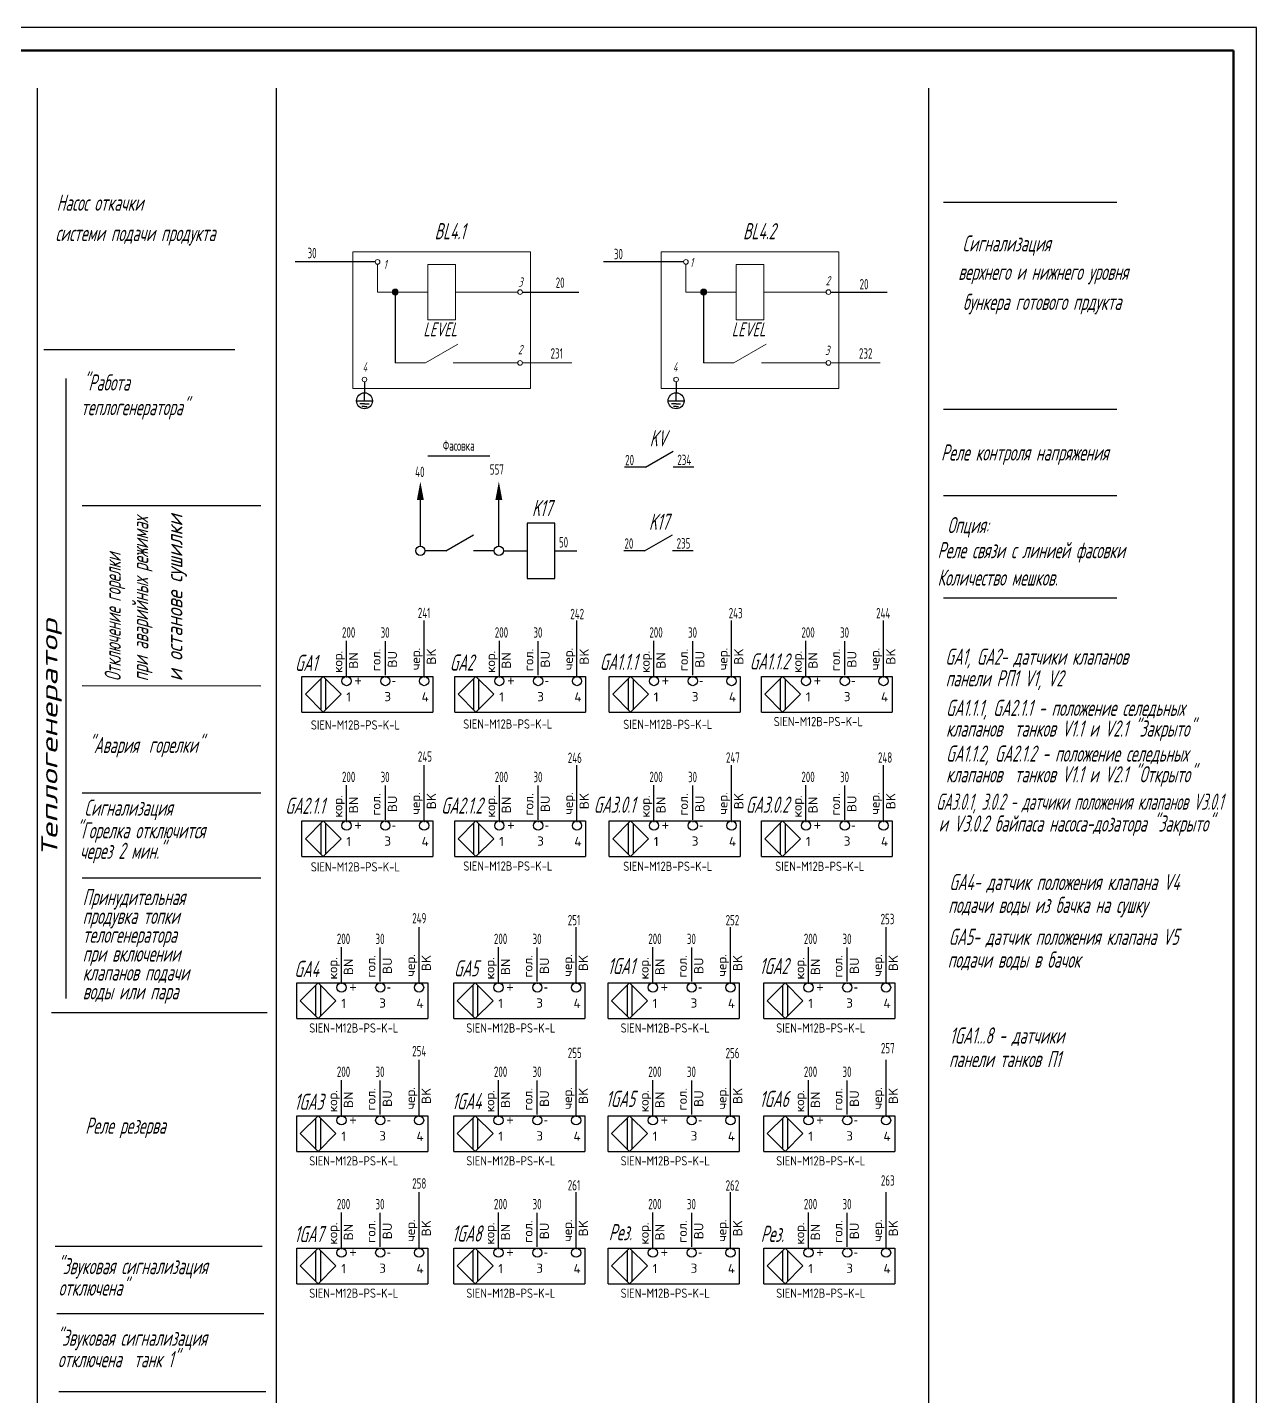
# Model space of a CAD drawing. Header units: millimetres. Extents: x 294 to 6216, y -3442 to 2720.
# Drawn here: x 2409.6 to 2675.8, y 512.8 to 809.3 of the extents above; entities that cross this region are included whole.
import ezdxf
from ezdxf.enums import TextEntityAlignment as Align

# ---------------------------------------------------------------- set-up
doc = ezdxf.new("R2010")
doc.units = ezdxf.units.MM
doc.header["$LTSCALE"] = 15
doc.linetypes.add('DOT', pattern=[0.25, 0, -0.25])
doc.linetypes.add('K5LT_BASIC', pattern=[0])
doc.layers.add('0.35 TEXT', color=7, linetype='Continuous', lineweight=35)
doc.layers.add('LWT 0.6', color=7, linetype='Continuous', lineweight=50)
doc.styles.add('33', font='gost.shx', dxfattribs={"width": 0.75, "oblique": 15, "height": 2.5})
doc.styles.add('34', font='gost.shx', dxfattribs={"width": 0.75, "oblique": 15, "height": 3.5})
doc.styles.add('OPIS', font='TXT.SHX', dxfattribs={"height": 1.5})
doc.styles.add('OPSI', font='ISI-ROMANS_PL.SHX', dxfattribs={"height": 1.5})

# ---------------------------------------------------------------- blocks, each defined once
blk = doc.blocks.new('НР контакт')
at = {"linetype": 'K5LT_BASIC'}
for p, q in [((4.5, 0), (10.5, 3.46)), ((4.5, 0), (0, 0)), ((15, 0), (10.5, 0))]:
    blk.add_line(p, q, dxfattribs=at)
blk = doc.blocks.new('UZIEMIENIE')
for p, q in [((0, 0), (4.85, 0)), ((2.43, 0), (2.43, 2.43)), ((2.43, -0.92), (1.05, -0.92)), ((2.43, -1.78), (1.64, -1.78)), ((2.43, -0.92), (3.8, -0.92)), ((2.43, -1.78), (3.21, -1.78))]:
    blk.add_line(p, q)
blk.add_circle((2.43, 0), 2.43)

msp = doc.modelspace()

# ---------------------------------------------------------------- hatches: boundary and pattern name
at = {"lineweight": 13}
for points in [[(2489.928, 751.975, 1), (2488.62, 751.975, 1)], [(2556.722, 751.975, 1), (2555.414, 751.975, 1)]]:
    msp.add_hatch(color=256, dxfattribs=at).paths.add_polyline_path(points)

# ---------------------------------------------------------------- linework, layer by layer
for p, q in [((2675.845, 809.294, -0.041), (1625.845, 809.294, -0.041)), ((2675.845, 215.294, -0.041), (2675.845, 809.294, -0.041)), ((2411.765, 796.101, -0.041), (2411.765, 223.304, -0.041)), ((2463.519, 796.101, -0.041), (2463.519, 223.304, -0.041)), ((2604.775, 796.101, -0.041), (2604.775, 253.311, -0.041)), ((2608.002, 771.458, -0.041), (2645.602, 771.458, -0.041)), ((2484.953, 758.496, -0.041), (2467.577, 758.496, -0.041)), ((2551.747, 758.496, -0.041), (2534.371, 758.496, -0.041)), ((2489.274, 751.975, -0.041), (2489.274, 736.625, -0.041)), ((2516.817, 751.975, -0.041), (2529.068, 751.975, -0.041)), ((2556.068, 751.975, -0.041), (2556.068, 736.625, -0.041)), ((2583.611, 751.975, -0.041), (2595.862, 751.975, -0.041)), ((2413.185, 739.543, -0.041), (2454.516, 739.543, -0.041)), ((2417.974, 733.275, -0.041), (2417.974, 599.003, -0.041)), ((2482.625, 732.55, -0.061), (2482.625, 730.154, -0.061)), ((2550.104, 732.55, -0.061), (2550.104, 730.154, -0.061)), ((2608.002, 726.599, -0.041), (2645.602, 726.599, -0.041)), ((2496.322, 716.512, -0.02), (2509.743, 716.512, -0.02)), ((2421.484, 705.774, -0.041), (2460.21, 705.734, -0.041)), ((2494.724, 696.954, -0.041), (2494.724, 706.942, -0.041)), ((2511.724, 696.954, -0.041), (2511.724, 706.942, -0.041)), ((2608.002, 707.946, -0.041), (2645.602, 707.946, -0.041)), ((2517.875, 701.954, -0.041), (2517.875, 689.954, -0.041)), ((2523.875, 701.954, -0.041), (2517.875, 701.954, -0.041)), ((2523.875, 689.954, -0.041), (2523.875, 701.954, -0.041)), ((2512.724, 695.954, -0.041), (2517.875, 695.954, -0.041)), ((2523.875, 695.954, -0.041), (2528.586, 695.954, -0.041)), ((2517.875, 689.954, -0.041), (2523.875, 689.954, -0.041)), ((2608.002, 685.754, -0.041), (2645.602, 685.754, -0.041)), ((2495.553, 668.773, -0.061), (2495.553, 680.829, -0.061)), ((2528.647, 668.773, -0.061), (2528.647, 680.829, -0.061)), ((2562.128, 668.773, -0.061), (2562.128, 680.829, -0.061)), ((2595.053, 668.773, -0.061), (2595.053, 680.829, -0.061)), ((2478.747, 668.773, -0.061), (2478.747, 676.456, -0.061)), ((2487.15, 669.004, -0.061), (2487.15, 676.404, -0.061)), ((2511.841, 668.773, -0.061), (2511.841, 676.456, -0.061)), ((2520.244, 669.004, -0.061), (2520.244, 676.404, -0.061)), ((2545.322, 668.773, -0.061), (2545.322, 676.456, -0.061)), ((2553.725, 669.004, -0.061), (2553.725, 676.404, -0.061)), ((2578.247, 668.773, -0.061), (2578.247, 676.456, -0.061)), ((2586.65, 669.004, -0.061), (2586.65, 676.404, -0.061)), ((2469.078, 668.741, -0.061), (2497.433, 668.741, -0.061)), ((2469.078, 661.004, -0.061), (2469.078, 668.741, -0.061)), ((2473.682, 668.741, -0.061), (2469.814, 664.872, -0.061)), ((2473.15, 668.209, -0.061), (2473.15, 661.536, -0.061)), ((2473.682, 668.741, -0.061), (2477.55, 664.872, -0.061)), ((2474.214, 668.209, -0.061), (2474.214, 661.536, -0.061)), ((2478.747, 668.741, -0.061), (2478.747, 668.51, -0.061)), ((2487.15, 668.741, -0.061), (2487.15, 668.51, -0.061)), ((2495.553, 668.741, -0.061), (2495.553, 668.51, -0.061)), ((2497.433, 668.741, -0.061), (2497.433, 661.004, -0.061)), ((2502.172, 668.741, -0.061), (2530.527, 668.741, -0.061)), ((2502.172, 661.004, -0.061), (2502.172, 668.741, -0.061)), ((2506.776, 668.741, -0.061), (2502.908, 664.872, -0.061)), ((2506.244, 668.209, -0.061), (2506.244, 661.536, -0.061)), ((2506.776, 668.741, -0.061), (2510.644, 664.872, -0.061)), ((2507.308, 668.209, -0.061), (2507.308, 661.536, -0.061)), ((2511.841, 668.741, -0.061), (2511.841, 668.51, -0.061)), ((2520.244, 668.741, -0.061), (2520.244, 668.51, -0.061)), ((2528.647, 668.741, -0.061), (2528.647, 668.51, -0.061)), ((2530.527, 668.741, -0.061), (2530.527, 661.004, -0.061)), ((2535.652, 668.741, -0.061), (2564.008, 668.741, -0.061)), ((2535.652, 661.004, -0.061), (2535.652, 668.741, -0.061)), ((2540.257, 668.741, -0.061), (2536.388, 664.872, -0.061)), ((2539.724, 668.209, -0.061), (2539.724, 661.536, -0.061)), ((2540.257, 668.741, -0.061), (2544.125, 664.872, -0.061)), ((2540.789, 668.209, -0.061), (2540.789, 661.536, -0.061)), ((2545.322, 668.741, -0.061), (2545.322, 668.51, -0.061)), ((2553.725, 668.741, -0.061), (2553.725, 668.51, -0.061)), ((2562.128, 668.741, -0.061), (2562.128, 668.51, -0.061)), ((2564.008, 668.741, -0.061), (2564.008, 661.004, -0.061)), ((2568.577, 668.741, -0.061), (2596.933, 668.741, -0.061)), ((2568.577, 661.004, -0.061), (2568.577, 668.741, -0.061)), ((2573.182, 668.741, -0.061), (2569.313, 664.872, -0.061)), ((2572.649, 668.209, -0.061), (2572.649, 661.536, -0.061)), ((2573.182, 668.741, -0.061), (2577.05, 664.872, -0.061)), ((2573.714, 668.209, -0.061), (2573.714, 661.536, -0.061)), ((2578.247, 668.741, -0.061), (2578.247, 668.51, -0.061)), ((2586.65, 668.741, -0.061), (2586.65, 668.51, -0.061)), ((2595.053, 668.741, -0.061), (2595.053, 668.51, -0.061)), ((2596.933, 668.741, -0.061), (2596.933, 661.004, -0.061)), ((2421.484, 666.743, -0.041), (2460.21, 666.703, -0.041)), ((2469.814, 664.872, -0.061), (2473.682, 661.004, -0.061)), ((2477.55, 664.872, -0.061), (2473.682, 661.004, -0.061)), ((2502.908, 664.872, -0.061), (2506.776, 661.004, -0.061)), ((2510.644, 664.872, -0.061), (2506.776, 661.004, -0.061)), ((2536.388, 664.872, -0.061), (2540.257, 661.004, -0.061)), ((2544.125, 664.872, -0.061), (2540.257, 661.004, -0.061)), ((2569.313, 664.872, -0.061), (2573.182, 661.004, -0.061)), ((2577.05, 664.872, -0.061), (2573.182, 661.004, -0.061)), ((2469.078, 661.004, -0.061), (2497.433, 661.004, -0.061)), ((2502.172, 661.004, -0.061), (2530.527, 661.004, -0.061)), ((2535.652, 661.004, -0.061), (2564.008, 661.004, -0.061)), ((2568.577, 661.004, -0.061), (2596.933, 661.004, -0.061)), ((2495.553, 637.48, -0.061), (2495.553, 649.536, -0.061)), ((2528.647, 637.48, -0.061), (2528.647, 649.536, -0.061)), ((2562.128, 637.48, -0.061), (2562.128, 649.536, -0.061)), ((2595.053, 637.48, -0.061), (2595.053, 649.536, -0.061)), ((2421.484, 643.539, -0.041), (2460.21, 643.499, -0.041)), ((2478.747, 637.48, -0.061), (2478.747, 645.164, -0.061)), ((2487.15, 637.711, -0.061), (2487.15, 645.112, -0.061)), ((2511.841, 637.48, -0.061), (2511.841, 645.164, -0.061)), ((2520.244, 637.711, -0.061), (2520.244, 645.112, -0.061)), ((2545.322, 637.48, -0.061), (2545.322, 645.164, -0.061)), ((2553.725, 637.711, -0.061), (2553.725, 645.112, -0.061)), ((2578.247, 637.48, -0.061), (2578.247, 645.164, -0.061)), ((2586.65, 637.711, -0.061), (2586.65, 645.112, -0.061)), ((2469.078, 637.449, -0.061), (2497.433, 637.449, -0.061)), ((2469.078, 629.712, -0.061), (2469.078, 637.449, -0.061)), ((2473.682, 637.449, -0.061), (2469.814, 633.58, -0.061)), ((2473.15, 636.916, -0.061), (2473.15, 630.244, -0.061)), ((2473.682, 637.449, -0.061), (2477.55, 633.58, -0.061)), ((2474.214, 636.916, -0.061), (2474.214, 630.244, -0.061)), ((2478.747, 637.449, -0.061), (2478.747, 637.217, -0.061)), ((2487.15, 637.449, -0.061), (2487.15, 637.217, -0.061)), ((2495.553, 637.449, -0.061), (2495.553, 637.217, -0.061)), ((2497.433, 637.449, -0.061), (2497.433, 629.712, -0.061)), ((2502.172, 637.449, -0.061), (2530.527, 637.449, -0.061)), ((2502.172, 629.712, -0.061), (2502.172, 637.449, -0.061)), ((2506.776, 637.449, -0.061), (2502.908, 633.58, -0.061)), ((2506.244, 636.916, -0.061), (2506.244, 630.244, -0.061)), ((2506.776, 637.449, -0.061), (2510.644, 633.58, -0.061)), ((2507.308, 636.916, -0.061), (2507.308, 630.244, -0.061)), ((2511.841, 637.449, -0.061), (2511.841, 637.217, -0.061)), ((2520.244, 637.449, -0.061), (2520.244, 637.217, -0.061)), ((2528.647, 637.449, -0.061), (2528.647, 637.217, -0.061)), ((2530.527, 637.449, -0.061), (2530.527, 629.712, -0.061)), ((2535.652, 637.449, -0.061), (2564.008, 637.449, -0.061)), ((2535.652, 629.712, -0.061), (2535.652, 637.449, -0.061)), ((2540.257, 637.449, -0.061), (2536.388, 633.58, -0.061)), ((2539.724, 636.916, -0.061), (2539.724, 630.244, -0.061)), ((2540.257, 637.449, -0.061), (2544.125, 633.58, -0.061)), ((2540.789, 636.916, -0.061), (2540.789, 630.244, -0.061)), ((2545.322, 637.449, -0.061), (2545.322, 637.217, -0.061)), ((2553.725, 637.449, -0.061), (2553.725, 637.217, -0.061)), ((2562.128, 637.449, -0.061), (2562.128, 637.217, -0.061)), ((2564.008, 637.449, -0.061), (2564.008, 629.712, -0.061)), ((2568.577, 637.449, -0.061), (2596.933, 637.449, -0.061)), ((2568.577, 629.712, -0.061), (2568.577, 637.449, -0.061)), ((2573.182, 637.449, -0.061), (2569.313, 633.58, -0.061)), ((2572.649, 636.916, -0.061), (2572.649, 630.244, -0.061)), ((2573.182, 637.449, -0.061), (2577.05, 633.58, -0.061)), ((2573.714, 636.916, -0.061), (2573.714, 630.244, -0.061)), ((2578.247, 637.449, -0.061), (2578.247, 637.217, -0.061)), ((2586.65, 637.449, -0.061), (2586.65, 637.217, -0.061)), ((2595.053, 637.449, -0.061), (2595.053, 637.217, -0.061)), ((2596.933, 637.449, -0.061), (2596.933, 629.712, -0.061)), ((2469.814, 633.58, -0.061), (2473.682, 629.712, -0.061)), ((2477.55, 633.58, -0.061), (2473.682, 629.712, -0.061)), ((2502.908, 633.58, -0.061), (2506.776, 629.712, -0.061)), ((2510.644, 633.58, -0.061), (2506.776, 629.712, -0.061)), ((2536.388, 633.58, -0.061), (2540.257, 629.712, -0.061)), ((2544.125, 633.58, -0.061), (2540.257, 629.712, -0.061)), ((2569.313, 633.58, -0.061), (2573.182, 629.712, -0.061)), ((2577.05, 633.58, -0.061), (2573.182, 629.712, -0.061)), ((2469.078, 629.712, -0.061), (2497.433, 629.712, -0.061)), ((2502.172, 629.712, -0.061), (2530.527, 629.712, -0.061)), ((2535.652, 629.712, -0.061), (2564.008, 629.712, -0.061)), ((2568.577, 629.712, -0.061), (2596.933, 629.712, -0.061)), ((2421.461, 625.162, -0.041), (2460.187, 625.122, -0.041)), ((2528.463, 602.416, -0.061), (2528.463, 614.472, -0.061)), ((2561.894, 602.416, -0.061), (2561.894, 614.472, -0.061)), ((2595.589, 602.416, -0.061), (2595.589, 614.472, -0.061)), ((2477.64, 602.416, -0.061), (2477.64, 610.1, -0.061)), ((2486.043, 602.647, -0.061), (2486.043, 610.048, -0.061)), ((2511.657, 602.416, -0.061), (2511.657, 610.1, -0.061)), ((2520.06, 602.647, -0.061), (2520.06, 610.048, -0.061)), ((2545.088, 602.416, -0.061), (2545.088, 610.1, -0.061)), ((2553.491, 602.647, -0.061), (2553.491, 610.048, -0.061)), ((2578.783, 602.416, -0.061), (2578.783, 610.1, -0.061)), ((2587.186, 602.647, -0.061), (2587.186, 610.048, -0.061)), ((2467.971, 602.384, -0.061), (2496.326, 602.384, -0.061)), ((2467.971, 594.648, -0.061), (2467.971, 602.384, -0.061)), ((2472.575, 602.384, -0.061), (2468.707, 598.516, -0.061)), ((2472.575, 602.384, -0.061), (2476.443, 598.516, -0.061)), ((2477.64, 602.384, -0.061), (2477.64, 602.153, -0.061)), ((2486.043, 602.384, -0.061), (2486.043, 602.153, -0.061)), ((2494.446, 602.384, -0.061), (2494.446, 602.153, -0.061)), ((2496.326, 602.384, -0.061), (2496.326, 594.648, -0.061)), ((2501.987, 602.384, -0.061), (2530.342, 602.384, -0.061)), ((2501.987, 594.648, -0.061), (2501.987, 602.384, -0.061)), ((2506.591, 602.384, -0.061), (2502.723, 598.516, -0.061)), ((2506.591, 602.384, -0.061), (2510.459, 598.516, -0.061)), ((2511.657, 602.384, -0.061), (2511.657, 602.153, -0.061)), ((2520.06, 602.384, -0.061), (2520.06, 602.153, -0.061)), ((2528.463, 602.384, -0.061), (2528.463, 602.153, -0.061)), ((2530.342, 602.384, -0.061), (2530.342, 594.648, -0.061)), ((2535.418, 602.384, -0.061), (2563.774, 602.384, -0.061)), ((2535.418, 594.648, -0.061), (2535.418, 602.384, -0.061)), ((2540.023, 602.384, -0.061), (2536.154, 598.516, -0.061)), ((2540.023, 602.384, -0.061), (2543.891, 598.516, -0.061)), ((2545.088, 602.384, -0.061), (2545.088, 602.153, -0.061)), ((2553.491, 602.384, -0.061), (2553.491, 602.153, -0.061)), ((2561.894, 602.384, -0.061), (2561.894, 602.153, -0.061)), ((2563.774, 602.384, -0.061), (2563.774, 594.648, -0.061)), ((2569.113, 602.384, -0.061), (2597.468, 602.384, -0.061)), ((2569.113, 594.648, -0.061), (2569.113, 602.384, -0.061)), ((2573.717, 602.384, -0.061), (2569.849, 598.516, -0.061)), ((2573.717, 602.384, -0.061), (2577.585, 598.516, -0.061)), ((2578.783, 602.384, -0.061), (2578.783, 602.153, -0.061)), ((2587.186, 602.384, -0.061), (2587.186, 602.153, -0.061)), ((2595.589, 602.384, -0.061), (2595.589, 602.153, -0.061)), ((2597.468, 602.384, -0.061), (2597.468, 594.648, -0.061)), ((2472.043, 601.852, -0.061), (2472.043, 595.18, -0.061)), ((2473.107, 601.852, -0.061), (2473.107, 595.18, -0.061)), ((2506.059, 601.852, -0.061), (2506.059, 595.18, -0.061)), ((2507.123, 601.852, -0.061), (2507.123, 595.18, -0.061)), ((2539.491, 601.852, -0.061), (2539.491, 595.18, -0.061)), ((2540.555, 601.852, -0.061), (2540.555, 595.18, -0.061)), ((2573.185, 601.852, -0.061), (2573.185, 595.18, -0.061)), ((2574.249, 601.852, -0.061), (2574.249, 595.18, -0.061)), ((2414.836, 595.992, -0.041), (2461.516, 595.992, -0.041)), ((2468.707, 598.516, -0.061), (2472.575, 594.648, -0.061)), ((2476.443, 598.516, -0.061), (2472.575, 594.648, -0.061)), ((2502.723, 598.516, -0.061), (2506.591, 594.648, -0.061)), ((2510.459, 598.516, -0.061), (2506.591, 594.648, -0.061)), ((2536.154, 598.516, -0.061), (2540.023, 594.648, -0.061)), ((2543.891, 598.516, -0.061), (2540.023, 594.648, -0.061)), ((2569.849, 598.516, -0.061), (2573.717, 594.648, -0.061)), ((2577.585, 598.516, -0.061), (2573.717, 594.648, -0.061)), ((2467.971, 594.648, -0.061), (2496.326, 594.648, -0.061)), ((2501.987, 594.648, -0.061), (2530.342, 594.648, -0.061)), ((2535.418, 594.648, -0.061), (2563.774, 594.648, -0.061)), ((2569.113, 594.648, -0.061), (2597.468, 594.648, -0.061)), ((2494.446, 573.642, -0.061), (2494.446, 585.698, -0.061)), ((2528.463, 573.642, -0.061), (2528.463, 585.698, -0.061)), ((2561.894, 573.642, -0.061), (2561.894, 585.698, -0.061)), ((2595.589, 573.642, -0.061), (2595.589, 585.698, -0.061)), ((2477.64, 573.642, -0.061), (2477.64, 581.325, -0.061)), ((2486.043, 573.873, -0.061), (2486.043, 581.274, -0.061)), ((2511.657, 573.642, -0.061), (2511.657, 581.325, -0.061)), ((2520.06, 573.873, -0.061), (2520.06, 581.274, -0.061)), ((2545.088, 573.642, -0.061), (2545.088, 581.325, -0.061)), ((2553.491, 573.873, -0.061), (2553.491, 581.274, -0.061)), ((2578.783, 573.642, -0.061), (2578.783, 581.325, -0.061)), ((2587.186, 573.873, -0.061), (2587.186, 581.274, -0.061)), ((2467.971, 573.61, -0.061), (2496.326, 573.61, -0.061)), ((2467.971, 565.874, -0.061), (2467.971, 573.61, -0.061)), ((2472.575, 573.61, -0.061), (2468.707, 569.742, -0.061)), ((2472.043, 573.078, -0.061), (2472.043, 566.406, -0.061)), ((2472.575, 573.61, -0.061), (2476.443, 569.742, -0.061)), ((2473.107, 573.078, -0.061), (2473.107, 566.406, -0.061)), ((2477.64, 573.61, -0.061), (2477.64, 573.379, -0.061)), ((2486.043, 573.61, -0.061), (2486.043, 573.379, -0.061)), ((2494.446, 573.61, -0.061), (2494.446, 573.379, -0.061)), ((2496.326, 573.61, -0.061), (2496.326, 565.874, -0.061)), ((2501.987, 573.61, -0.061), (2530.342, 573.61, -0.061)), ((2501.987, 565.874, -0.061), (2501.987, 573.61, -0.061)), ((2506.591, 573.61, -0.061), (2502.723, 569.742, -0.061)), ((2506.059, 573.078, -0.061), (2506.059, 566.406, -0.061)), ((2506.591, 573.61, -0.061), (2510.459, 569.742, -0.061)), ((2507.123, 573.078, -0.061), (2507.123, 566.406, -0.061)), ((2511.657, 573.61, -0.061), (2511.657, 573.379, -0.061)), ((2520.06, 573.61, -0.061), (2520.06, 573.379, -0.061)), ((2528.463, 573.61, -0.061), (2528.463, 573.379, -0.061)), ((2530.342, 573.61, -0.061), (2530.342, 565.874, -0.061)), ((2535.418, 573.61, -0.061), (2563.774, 573.61, -0.061)), ((2535.418, 565.874, -0.061), (2535.418, 573.61, -0.061)), ((2540.023, 573.61, -0.061), (2536.154, 569.742, -0.061)), ((2539.491, 573.078, -0.061), (2539.491, 566.406, -0.061)), ((2540.023, 573.61, -0.061), (2543.891, 569.742, -0.061)), ((2540.555, 573.078, -0.061), (2540.555, 566.406, -0.061)), ((2545.088, 573.61, -0.061), (2545.088, 573.379, -0.061)), ((2553.491, 573.61, -0.061), (2553.491, 573.379, -0.061)), ((2561.894, 573.61, -0.061), (2561.894, 573.379, -0.061)), ((2563.774, 573.61, -0.061), (2563.774, 565.874, -0.061)), ((2569.113, 573.61, -0.061), (2597.468, 573.61, -0.061)), ((2569.113, 565.874, -0.061), (2569.113, 573.61, -0.061)), ((2573.717, 573.61, -0.061), (2569.849, 569.742, -0.061)), ((2573.185, 573.078, -0.061), (2573.185, 566.406, -0.061)), ((2573.717, 573.61, -0.061), (2577.585, 569.742, -0.061)), ((2574.249, 573.078, -0.061), (2574.249, 566.406, -0.061)), ((2578.783, 573.61, -0.061), (2578.783, 573.379, -0.061)), ((2587.186, 573.61, -0.061), (2587.186, 573.379, -0.061)), ((2595.589, 573.61, -0.061), (2595.589, 573.379, -0.061)), ((2597.468, 573.61, -0.061), (2597.468, 565.874, -0.061)), ((2468.707, 569.742, -0.061), (2472.575, 565.874, -0.061)), ((2476.443, 569.742, -0.061), (2472.575, 565.874, -0.061)), ((2502.723, 569.742, -0.061), (2506.591, 565.874, -0.061)), ((2510.459, 569.742, -0.061), (2506.591, 565.874, -0.061)), ((2536.154, 569.742, -0.061), (2540.023, 565.874, -0.061)), ((2543.891, 569.742, -0.061), (2540.023, 565.874, -0.061)), ((2569.849, 569.742, -0.061), (2573.717, 565.874, -0.061)), ((2577.585, 569.742, -0.061), (2573.717, 565.874, -0.061)), ((2467.971, 565.874, -0.061), (2496.326, 565.874, -0.061)), ((2501.987, 565.874, -0.061), (2530.342, 565.874, -0.061)), ((2535.418, 565.874, -0.061), (2563.774, 565.874, -0.061)), ((2569.113, 565.874, -0.061), (2597.468, 565.874, -0.061)), ((2494.446, 544.985, -0.061), (2494.446, 557.041, -0.061)), ((2528.463, 544.985, -0.061), (2528.463, 557.041, -0.061)), ((2561.894, 544.985, -0.061), (2561.894, 557.041, -0.061)), ((2595.589, 544.985, -0.061), (2595.589, 557.041, -0.061)), ((2477.64, 544.985, -0.061), (2477.64, 552.668, -0.061)), ((2486.043, 545.216, -0.061), (2486.043, 552.616, -0.061)), ((2511.657, 544.985, -0.061), (2511.657, 552.668, -0.061)), ((2520.06, 545.216, -0.061), (2520.06, 552.616, -0.061)), ((2545.088, 544.985, -0.061), (2545.088, 552.668, -0.061)), ((2553.491, 545.216, -0.061), (2553.491, 552.616, -0.061)), ((2578.783, 544.985, -0.061), (2578.783, 552.668, -0.061)), ((2587.186, 545.216, -0.061), (2587.186, 552.616, -0.061)), ((2415.667, 545.363, -0.041), (2460.48, 545.363, -0.041)), ((2467.971, 544.953, -0.061), (2496.326, 544.953, -0.061)), ((2467.971, 537.216, -0.061), (2467.971, 544.953, -0.061)), ((2472.575, 544.953, -0.061), (2468.707, 541.085, -0.061)), ((2472.043, 544.421, -0.061), (2472.043, 537.749, -0.061)), ((2472.575, 544.953, -0.061), (2476.443, 541.085, -0.061)), ((2473.107, 544.421, -0.061), (2473.107, 537.749, -0.061)), ((2477.64, 544.953, -0.061), (2477.64, 544.722, -0.061)), ((2486.043, 544.953, -0.061), (2486.043, 544.722, -0.061)), ((2494.446, 544.953, -0.061), (2494.446, 544.722, -0.061)), ((2496.326, 544.953, -0.061), (2496.326, 537.216, -0.061)), ((2501.987, 544.953, -0.061), (2530.342, 544.953, -0.061)), ((2501.987, 537.216, -0.061), (2501.987, 544.953, -0.061)), ((2506.591, 544.953, -0.061), (2502.723, 541.085, -0.061)), ((2506.059, 544.421, -0.061), (2506.059, 537.749, -0.061)), ((2506.591, 544.953, -0.061), (2510.459, 541.085, -0.061)), ((2507.123, 544.421, -0.061), (2507.123, 537.749, -0.061)), ((2511.657, 544.953, -0.061), (2511.657, 544.722, -0.061)), ((2520.06, 544.953, -0.061), (2520.06, 544.722, -0.061)), ((2528.463, 544.953, -0.061), (2528.463, 544.722, -0.061)), ((2530.342, 544.953, -0.061), (2530.342, 537.216, -0.061)), ((2535.418, 544.953, -0.061), (2563.774, 544.953, -0.061)), ((2535.418, 537.216, -0.061), (2535.418, 544.953, -0.061)), ((2540.023, 544.953, -0.061), (2536.154, 541.085, -0.061)), ((2539.491, 544.421, -0.061), (2539.491, 537.749, -0.061)), ((2540.023, 544.953, -0.061), (2543.891, 541.085, -0.061)), ((2540.555, 544.421, -0.061), (2540.555, 537.749, -0.061)), ((2545.088, 544.953, -0.061), (2545.088, 544.722, -0.061)), ((2553.491, 544.953, -0.061), (2553.491, 544.722, -0.061)), ((2561.894, 544.953, -0.061), (2561.894, 544.722, -0.061)), ((2563.774, 544.953, -0.061), (2563.774, 537.216, -0.061)), ((2569.113, 544.953, -0.061), (2597.468, 544.953, -0.061)), ((2569.113, 537.216, -0.061), (2569.113, 544.953, -0.061)), ((2573.717, 544.953, -0.061), (2569.849, 541.085, -0.061)), ((2573.185, 544.421, -0.061), (2573.185, 537.749, -0.061)), ((2573.717, 544.953, -0.061), (2577.585, 541.085, -0.061)), ((2574.249, 544.421, -0.061), (2574.249, 537.749, -0.061)), ((2578.783, 544.953, -0.061), (2578.783, 544.722, -0.061)), ((2587.186, 544.953, -0.061), (2587.186, 544.722, -0.061)), ((2595.589, 544.953, -0.061), (2595.589, 544.722, -0.061)), ((2597.468, 544.953, -0.061), (2597.468, 537.216, -0.061)), ((2468.707, 541.085, -0.061), (2472.575, 537.216, -0.061)), ((2476.443, 541.085, -0.061), (2472.575, 537.216, -0.061)), ((2502.723, 541.085, -0.061), (2506.591, 537.216, -0.061)), ((2510.459, 541.085, -0.061), (2506.591, 537.216, -0.061)), ((2536.154, 541.085, -0.061), (2540.023, 537.216, -0.061)), ((2543.891, 541.085, -0.061), (2540.023, 537.216, -0.061)), ((2569.849, 541.085, -0.061), (2573.717, 537.216, -0.061)), ((2577.585, 541.085, -0.061), (2573.717, 537.216, -0.061)), ((2467.971, 537.216, -0.061), (2496.326, 537.216, -0.061)), ((2501.987, 537.216, -0.061), (2530.342, 537.216, -0.061)), ((2535.418, 537.216, -0.061), (2563.774, 537.216, -0.061)), ((2569.113, 537.216, -0.061), (2597.468, 537.216, -0.061)), ((2415.983, 530.807, -0.041), (2460.797, 530.807, -0.041)), ((2416.451, 513.9, -0.041), (2461.264, 513.9, -0.041))]:
    msp.add_line(p, q)
for p, q in [((2518.598, 760.72, -0.041), (2480.092, 760.72, -0.041)), ((2480.092, 760.72, -0.041), (2480.092, 731.115, -0.041)), ((2518.598, 731.115, -0.041), (2518.598, 760.72, -0.041)), ((2585.392, 760.72, -0.041), (2546.886, 760.72, -0.041)), ((2546.886, 760.72, -0.041), (2546.886, 731.115, -0.041)), ((2585.392, 731.115, -0.041), (2585.392, 760.72, -0.041)), ((2485.453, 751.975, -0.041), (2485.453, 757.996, -0.041)), ((2496.345, 757.975, -0.041), (2502.345, 757.975, -0.041)), ((2496.345, 745.975, -0.041), (2496.345, 757.975, -0.041)), ((2502.345, 757.975, -0.041), (2502.345, 745.975, -0.041)), ((2552.247, 751.975, -0.041), (2552.247, 757.996, -0.041)), ((2563.139, 757.975, -0.041), (2569.139, 757.975, -0.041)), ((2563.139, 745.975, -0.041), (2563.139, 757.975, -0.041)), ((2569.139, 757.975, -0.041), (2569.139, 745.975, -0.041)), ((2496.345, 751.975, -0.041), (2485.453, 751.975, -0.041)), ((2502.345, 751.975, -0.041), (2515.817, 751.975, -0.041)), ((2563.139, 751.975, -0.041), (2552.247, 751.975, -0.041)), ((2569.139, 751.975, -0.041), (2582.611, 751.975, -0.041)), ((2502.345, 745.975, -0.041), (2496.345, 745.975, -0.041)), ((2569.139, 745.975, -0.041), (2563.139, 745.975, -0.041)), ((2489.274, 736.625, -0.041), (2491.345, 736.625, -0.041)), ((2511.972, 736.625, -0.041), (2515.817, 736.625, -0.041)), ((2516.817, 736.625, -0.041), (2527.526, 736.625, -0.041)), ((2556.068, 736.625, -0.041), (2558.139, 736.625, -0.041)), ((2578.766, 736.625, -0.041), (2582.611, 736.625, -0.041)), ((2583.611, 736.625, -0.041), (2594.319, 736.625, -0.041)), ((2480.092, 731.115, -0.041), (2518.598, 731.115, -0.041)), ((2480.092, 731.115, -0.041), (2518.598, 731.115, -0.041)), ((2546.886, 731.115, -0.041), (2585.392, 731.115, -0.041)), ((2546.886, 731.115, -0.041), (2585.392, 731.115, -0.041))]:
    msp.add_line(p, q, dxfattribs=at)
at = {"linetype": 'K5LT_BASIC', "lineweight": 13}
for p, q in [((2495.845, 736.625, -0.041), (2502.845, 740.665, -0.041)), ((2562.639, 736.625, -0.041), (2569.639, 740.665, -0.041)), ((2495.845, 736.625, -0.041), (2491.345, 736.625, -0.041)), ((2511.972, 736.625, -0.041), (2501.845, 736.625, -0.041)), ((2562.639, 736.625, -0.041), (2558.139, 736.625, -0.041)), ((2578.766, 736.625, -0.041), (2568.639, 736.625, -0.041)), ((2578.766, 736.625, -0.041), (2575.389, 736.625, -0.041))]:
    msp.add_line(p, q, dxfattribs=at)
at = {"color": 1}
msp.add_line((2494.446, 602.416, -0.061), (2494.446, 614.472, -0.061), dxfattribs=at)
at = {"elevation": -0.041}
for points in [[(2494.724, 706.942, 1.5, 0, 0), (2494.724, 710.942, 0, 0, 0)], [(2511.724, 706.942, 1.5, 0, 0), (2511.724, 710.942, 0, 0, 0)]]:
    msp.add_lwpolyline(points, format="xyseb", dxfattribs=at)
at = {"lineweight": 13, "ltscale": 0.2}
for centre in [(2485.453, 758.496, -0.041), (2552.247, 758.496, -0.041), (2516.317, 751.975, -0.041), (2583.111, 751.975, -0.041), (2516.317, 736.625, -0.041), (2583.111, 736.625, -0.041), (2482.625, 733.05, -0.061), (2550.104, 733.05, -0.061)]:
    msp.add_circle(centre, 0.5, dxfattribs=at)
at = {"lineweight": 13}
for centre in [(2489.274, 751.975, -0.041), (2556.068, 751.975, -0.041)]:
    msp.add_circle(centre, 0.654, dxfattribs=at)
for centre in [(2494.724, 695.954, -0.041), (2511.724, 695.954, -0.041), (2478.747, 667.741, -0.061), (2487.15, 667.741, -0.061), (2495.553, 667.741, -0.061), (2511.841, 667.741, -0.061), (2520.244, 667.741, -0.061), (2528.647, 667.741, -0.061), (2545.322, 667.741, -0.061), (2553.725, 667.741, -0.061), (2562.128, 667.741, -0.061), (2578.247, 667.741, -0.061), (2586.65, 667.741, -0.061), (2595.053, 667.741, -0.061), (2478.747, 636.449, -0.061), (2487.15, 636.449, -0.061), (2495.553, 636.449, -0.061), (2511.841, 636.449, -0.061), (2520.244, 636.449, -0.061), (2528.647, 636.449, -0.061), (2545.322, 636.449, -0.061), (2553.725, 636.449, -0.061), (2562.128, 636.449, -0.061), (2578.247, 636.449, -0.061), (2586.65, 636.449, -0.061), (2595.053, 636.449, -0.061), (2477.64, 601.384, -0.061), (2486.043, 601.384, -0.061), (2494.446, 601.384, -0.061), (2511.657, 601.384, -0.061), (2520.06, 601.384, -0.061), (2528.463, 601.384, -0.061), (2545.088, 601.384, -0.061), (2553.491, 601.384, -0.061), (2561.894, 601.384, -0.061), (2578.783, 601.384, -0.061), (2587.186, 601.384, -0.061), (2595.589, 601.384, -0.061), (2477.64, 572.61, -0.061), (2486.043, 572.61, -0.061), (2494.446, 572.61, -0.061), (2511.657, 572.61, -0.061), (2520.06, 572.61, -0.061), (2528.463, 572.61, -0.061), (2545.088, 572.61, -0.061), (2553.491, 572.61, -0.061), (2561.894, 572.61, -0.061), (2578.783, 572.61, -0.061), (2587.186, 572.61, -0.061), (2595.589, 572.61, -0.061), (2477.64, 543.953, -0.061), (2486.043, 543.953, -0.061), (2494.446, 543.953, -0.061), (2511.657, 543.953, -0.061), (2520.06, 543.953, -0.061), (2528.463, 543.953, -0.061), (2545.088, 543.953, -0.061), (2553.491, 543.953, -0.061), (2561.894, 543.953, -0.061), (2578.783, 543.953, -0.061), (2587.186, 543.953, -0.061), (2595.589, 543.953, -0.061)]:
    msp.add_circle(centre, 1)
at = {"layer": 'LWT 0.6'}
for p, q in [((1645.845, 804.294, -0.041), (2670.845, 804.294, -0.041)), ((2670.845, 804.294, -0.041), (2670.845, 220.294, -0.041))]:
    msp.add_line(p, q, dxfattribs=at)

# ---------------------------------------------------------------- block references
at = {"xscale": 0.711002539814217, "yscale": 0.711002539817855, "zscale": 0.7110025398181037}
for p in [(2480.901, 728.429, -0.061), (2548.38, 728.429, -0.061)]:
    msp.add_blockref('UZIEMIENIE', p, dxfattribs=at)
for p in [(2538.954, 714.029, -0.041), (2495.724, 695.954, -0.041), (2538.8, 695.954, -0.041)]:
    msp.add_blockref('НР контакт', p)

# ---------------------------------------------------------------- texts
at = {"char_height": 2, "width": 19.057, "attachment_point": 1, "rotation": 90, "style": 'OPIS'}
for s, insert in [('кор.', (2475.84, 669.476, -0.061)), ('BN', (2479.25, 670.402, -0.061)), ('гол.', (2484.097, 669.874, -0.061)), ('BU', (2487.678, 670.652, -0.061)), ('чер.', (2492.67, 670.1, -0.061)), ('BK', (2496.107, 671.276, -0.061)), ('кор.', (2508.934, 669.476, -0.061)), ('BN', (2512.344, 670.402, -0.061)), ('гол.', (2517.191, 669.874, -0.061)), ('BU', (2520.772, 670.652, -0.061)), ('чер.', (2525.764, 670.1, -0.061)), ('BK', (2529.201, 671.276, -0.061)), ('кор.', (2542.414, 669.476, -0.061)), ('BN', (2545.825, 670.402, -0.061)), ('гол.', (2550.672, 669.874, -0.061)), ('BU', (2554.253, 670.652, -0.061)), ('чер.', (2559.245, 670.1, -0.061)), ('BK', (2562.681, 671.276, -0.061)), ('кор.', (2575.339, 669.476, -0.061)), ('BN', (2578.75, 670.402, -0.061)), ('гол.', (2583.597, 669.874, -0.061)), ('BU', (2587.178, 670.652, -0.061)), ('чер.', (2592.17, 670.1, -0.061)), ('BK', (2595.606, 671.276, -0.061)), ('чер.', (2492.67, 638.808, -0.061)), ('чер.', (2525.764, 638.808, -0.061)), ('чер.', (2559.245, 638.808, -0.061)), ('чер.', (2592.17, 638.808, -0.061)), ('кор.', (2475.84, 638.184, -0.061)), ('BN', (2479.25, 639.11, -0.061)), ('гол.', (2484.097, 638.582, -0.061)), ('BU', (2487.678, 639.36, -0.061)), ('BK', (2496.107, 639.984, -0.061)), ('кор.', (2508.934, 638.184, -0.061)), ('BN', (2512.344, 639.11, -0.061)), ('гол.', (2517.191, 638.582, -0.061)), ('BU', (2520.772, 639.36, -0.061)), ('BK', (2529.201, 639.984, -0.061)), ('кор.', (2542.414, 638.184, -0.061)), ('BN', (2545.825, 639.11, -0.061)), ('гол.', (2550.672, 638.582, -0.061)), ('BU', (2554.253, 639.36, -0.061)), ('BK', (2562.681, 639.984, -0.061)), ('кор.', (2575.339, 638.184, -0.061)), ('BN', (2578.75, 639.11, -0.061)), ('гол.', (2583.597, 638.582, -0.061)), ('BU', (2587.178, 639.36, -0.061)), ('BK', (2595.606, 639.984, -0.061)), ('гол.', (2482.99, 603.518, -0.061)), ('чер.', (2491.563, 603.744, -0.061)), ('BK', (2494.999, 604.92, -0.061)), ('гол.', (2517.007, 603.518, -0.061)), ('чер.', (2525.579, 603.744, -0.061)), ('BK', (2529.016, 604.92, -0.061)), ('гол.', (2550.438, 603.518, -0.061)), ('чер.', (2559.011, 603.744, -0.061)), ('BK', (2562.447, 604.92, -0.061)), ('гол.', (2584.133, 603.518, -0.061)), ('чер.', (2592.706, 603.744, -0.061)), ('BK', (2596.142, 604.92, -0.061)), ('кор.', (2474.733, 603.12, -0.061)), ('BN', (2478.143, 604.046, -0.061)), ('BU', (2486.571, 604.296, -0.061)), ('кор.', (2508.749, 603.12, -0.061)), ('BN', (2512.159, 604.046, -0.061)), ('BU', (2520.588, 604.296, -0.061)), ('кор.', (2542.18, 603.12, -0.061)), ('BN', (2545.591, 604.046, -0.061)), ('BU', (2554.019, 604.296, -0.061)), ('кор.', (2575.875, 603.12, -0.061)), ('BN', (2579.285, 604.046, -0.061)), ('BU', (2587.714, 604.296, -0.061)), ('кор.', (2474.733, 574.345, -0.061)), ('BN', (2478.143, 575.272, -0.061)), ('гол.', (2482.99, 574.744, -0.061)), ('BU', (2486.571, 575.522, -0.061)), ('чер.', (2491.563, 574.97, -0.061)), ('BK', (2494.999, 576.146, -0.061)), ('кор.', (2508.749, 574.345, -0.061)), ('BN', (2512.159, 575.272, -0.061)), ('гол.', (2517.007, 574.744, -0.061)), ('BU', (2520.588, 575.522, -0.061)), ('чер.', (2525.579, 574.97, -0.061)), ('BK', (2529.016, 576.146, -0.061)), ('кор.', (2542.18, 574.345, -0.061)), ('BN', (2545.591, 575.272, -0.061)), ('гол.', (2550.438, 574.744, -0.061)), ('BU', (2554.019, 575.522, -0.061)), ('чер.', (2559.011, 574.97, -0.061)), ('BK', (2562.447, 576.146, -0.061)), ('кор.', (2575.875, 574.345, -0.061)), ('BN', (2579.285, 575.272, -0.061)), ('гол.', (2584.133, 574.744, -0.061)), ('BU', (2587.714, 575.522, -0.061)), ('чер.', (2592.706, 574.97, -0.061)), ('BK', (2596.142, 576.146, -0.061)), ('кор.', (2474.733, 545.688, -0.061)), ('BN', (2478.143, 546.614, -0.061)), ('гол.', (2482.99, 546.086, -0.061)), ('BU', (2486.571, 546.864, -0.061)), ('чер.', (2491.563, 546.312, -0.061)), ('BK', (2494.999, 547.488, -0.061)), ('кор.', (2508.749, 545.688, -0.061)), ('BN', (2512.159, 546.614, -0.061)), ('гол.', (2517.007, 546.086, -0.061)), ('BU', (2520.588, 546.864, -0.061)), ('чер.', (2525.579, 546.312, -0.061)), ('BK', (2529.016, 547.488, -0.061)), ('кор.', (2542.18, 545.688, -0.061)), ('BN', (2545.591, 546.614, -0.061)), ('гол.', (2550.438, 546.086, -0.061)), ('BU', (2554.019, 546.864, -0.061)), ('чер.', (2559.011, 546.312, -0.061)), ('BK', (2562.447, 547.488, -0.061)), ('кор.', (2575.875, 545.688, -0.061)), ('BN', (2579.285, 546.614, -0.061)), ('гол.', (2584.133, 546.086, -0.061)), ('BU', (2587.714, 546.864, -0.061)), ('чер.', (2592.706, 546.312, -0.061)), ('BK', (2596.142, 547.488, -0.061))]:
    msp.add_mtext(s, dxfattribs=dict(at, insert=insert))
at = {"linetype": 'DOT', "char_height": 2, "width": 1.7, "attachment_point": 1, "style": 'OPSI'}
for s, insert in [('+', (2480.453, 668.796, -0.061)), ('-', (2488.554, 668.856, -0.061)), ('+', (2513.547, 668.796, -0.061)), ('-', (2521.648, 668.856, -0.061)), ('+', (2547.028, 668.796, -0.061)), ('-', (2555.129, 668.856, -0.061)), ('+', (2579.953, 668.796, -0.061)), ('-', (2588.054, 668.856, -0.061)), ('+', (2480.453, 637.503, -0.061)), ('-', (2488.554, 637.564, -0.061)), ('+', (2513.547, 637.503, -0.061)), ('-', (2521.648, 637.564, -0.061)), ('+', (2547.028, 637.503, -0.061)), ('-', (2555.129, 637.564, -0.061)), ('+', (2579.953, 637.503, -0.061)), ('-', (2588.054, 637.564, -0.061)), ('+', (2479.346, 602.439, -0.061)), ('+', (2513.363, 602.439, -0.061)), ('+', (2546.794, 602.439, -0.061)), ('+', (2580.489, 602.439, -0.061)), ('-', (2487.447, 602.5, -0.061)), ('-', (2521.464, 602.5, -0.061)), ('-', (2554.895, 602.5, -0.061)), ('-', (2588.59, 602.5, -0.061)), ('+', (2479.346, 573.665, -0.061)), ('-', (2487.447, 573.726, -0.061)), ('+', (2513.363, 573.665, -0.061)), ('-', (2521.464, 573.726, -0.061)), ('+', (2546.794, 573.665, -0.061)), ('-', (2554.895, 573.726, -0.061)), ('+', (2580.489, 573.665, -0.061)), ('-', (2588.59, 573.726, -0.061)), ('+', (2479.346, 545.008, -0.061)), ('-', (2487.447, 545.069, -0.061)), ('+', (2513.363, 545.008, -0.061)), ('-', (2521.464, 545.069, -0.061)), ('+', (2546.794, 545.008, -0.061)), ('-', (2554.895, 545.069, -0.061)), ('+', (2580.489, 545.008, -0.061)), ('-', (2588.59, 545.069, -0.061))]:
    msp.add_mtext(s, dxfattribs=dict(at, insert=insert))
at = {"char_height": 2, "width": 19.05703, "attachment_point": 1, "style": 'OPIS'}
for insert in [(2471.002, 659.234, -0.061), (2504.007, 659.437, -0.061), (2538.661, 659.363, -0.061), (2571.261, 659.97, -0.061), (2504.017, 628.678, -0.061), (2538.661, 628.631, -0.061), (2571.586, 628.631, -0.061), (2471.002, 628.502, -0.061), (2470.654, 593.614, -0.061), (2504.67, 593.614, -0.061), (2538.102, 593.614, -0.061), (2571.797, 593.614, -0.061), (2470.654, 564.84, -0.061), (2504.67, 564.84, -0.061), (2538.102, 564.84, -0.061), (2571.797, 564.84, -0.061), (2470.654, 536.182, -0.061), (2504.67, 536.182, -0.061), (2538.102, 536.182, -0.061), (2571.797, 536.182, -0.061)]:
    msp.add_mtext('{\\W0.8;SIEN-M12B-PS-K-L}', dxfattribs=dict(at, insert=insert))
at = {"style": 'OPIS', "flags": 4}
for tag, p in [('1', (2478.695, 663.292, -0.061)), ('3', (2486.921, 663.375, -0.061)), ('4', (2494.976, 663.292, -0.061)), ('1', (2511.789, 663.292, -0.061)), ('3', (2520.015, 663.375, -0.061)), ('4', (2528.07, 663.292, -0.061)), ('1', (2545.27, 663.292, -0.061)), ('3', (2553.496, 663.375, -0.061)), ('4', (2561.551, 663.292, -0.061)), ('1', (2578.195, 663.292, -0.061)), ('3', (2586.421, 663.375, -0.061)), ('4', (2594.476, 663.292, -0.061)), ('1', (2478.695, 632, -0.061)), ('3', (2486.921, 632.083, -0.061)), ('4', (2494.976, 632, -0.061)), ('1', (2511.789, 632, -0.061)), ('3', (2520.015, 632.083, -0.061)), ('4', (2528.07, 632, -0.061)), ('1', (2545.27, 632, -0.061)), ('3', (2553.496, 632.083, -0.061)), ('4', (2561.551, 632, -0.061)), ('1', (2578.195, 632, -0.061)), ('3', (2586.421, 632.083, -0.061)), ('4', (2594.476, 632, -0.061)), ('3', (2485.814, 597.019, -0.061)), ('3', (2519.831, 597.019, -0.061)), ('3', (2553.262, 597.019, -0.061)), ('3', (2586.957, 597.019, -0.061)), ('1', (2477.588, 596.936, -0.061)), ('4', (2493.869, 596.936, -0.061)), ('1', (2511.605, 596.936, -0.061)), ('4', (2527.886, 596.936, -0.061)), ('1', (2545.036, 596.936, -0.061)), ('4', (2561.317, 596.936, -0.061)), ('1', (2578.731, 596.936, -0.061)), ('4', (2595.012, 596.936, -0.061)), ('1', (2477.588, 568.162, -0.061)), ('3', (2485.814, 568.245, -0.061)), ('4', (2493.869, 568.162, -0.061)), ('1', (2511.605, 568.162, -0.061)), ('3', (2519.831, 568.245, -0.061)), ('4', (2527.886, 568.162, -0.061)), ('1', (2545.036, 568.162, -0.061)), ('3', (2553.262, 568.245, -0.061)), ('4', (2561.317, 568.162, -0.061)), ('1', (2578.731, 568.162, -0.061)), ('3', (2586.957, 568.245, -0.061)), ('4', (2595.012, 568.162, -0.061)), ('1', (2477.588, 539.504, -0.061)), ('3', (2485.814, 539.587, -0.061)), ('4', (2493.869, 539.504, -0.061)), ('1', (2511.605, 539.504, -0.061)), ('3', (2519.831, 539.587, -0.061)), ('4', (2527.886, 539.504, -0.061)), ('1', (2545.036, 539.504, -0.061)), ('3', (2553.262, 539.587, -0.061)), ('4', (2561.317, 539.504, -0.061)), ('1', (2578.731, 539.504, -0.061)), ('3', (2586.957, 539.587, -0.061)), ('4', (2595.012, 539.504, -0.061))]:
    msp.add_attdef(tag, p, 'Z', height=2, dxfattribs=at)
at = {"layer": '0.35 TEXT', "oblique": 15}
for s, height, style, width, p in [('Насос откачки ', 3.5, '34', 0.75, (2415.942, 769.575, -0.061)), ('системи подачи продукта', 3.5, '34', 0.75, (2415.707, 763.001, -0.061)), ('BL4.1', 3.5, '34', 0.75, (2497.809, 763.41, -0.041)), ('BL4.2', 3.5, '34', 0.75, (2564.602, 763.41, -0.041)), ('Сигнализация', 3.5, '34', 0.75, (2612.146, 760.767, -0.041)), ('1', 2, '33', 0.8, (2553.107, 757.379, -0.041)), ('1', 2, '33', 0.8, (2486.743, 756.95, -0.041)), ('верхнего и нижнего уровня', 3.5, '34', 0.75, (2611.214, 754.613, -0.041)), ('3', 2, '33', 0.8, (2515.921, 753.129, -0.041)), ('2', 2, '33', 0.8, (2582.514, 753.43, -0.041)), ('бункера готового прдукта', 3.5, '34', 0.75, (2612.244, 748.102, -0.041)), ('LEVEL', 3, '33', 0.8, (2495.376, 742.405, -0.041)), ('LEVEL', 3, '33', 0.8, (2562.169, 742.405, -0.041)), ('2', 2, '33', 0.8, (2515.878, 738.518, -0.041)), ('3', 2, '33', 0.8, (2582.356, 738.347, -0.041)), ('4', 2, '33', 0.8, (2482.187, 734.745, -0.041)), ('4', 2, '33', 0.8, (2549.397, 734.745, -0.041)), ('"Работа', 3.5, '34', 0.75, (2421.627, 730.647, -0.041)), ('теплогенератора"', 3.5, '34', 0.75, (2421.22, 725.312, -0.041)), ('KV', 3.5, '34', 0.75, (2544.395, 718.55, -0.041)), ('Реле контроля напряжения', 3.5, '34', 0.75, (2607.506, 715.486, -0.041)), ('K17', 3.5, '34', 0.75, (2518.91, 703.449, -0.041)), ('K17', 3.5, '34', 0.75, (2544.241, 700.475, -0.041)), ('Опция:', 3.5, '34', 0.75, (2608.871, 699.766, -0.041)), ('Реле связи с линией фасовки', 3.5, '34', 0.75, (2606.736, 694.335, -0.041)), ('Количество мешков.', 3.5, '34', 0.75, (2606.736, 688.397, -0.041)), ('GA1', 3.5, '34', 0.75, (2467.58, 669.922, -0.061)), ('GA2', 3.5, '34', 0.75, (2501.098, 670.004, -0.061)), ('GA1.1.1', 3.5, '34', 0.75, (2533.587, 670.156, -0.061)), ('GA1.1.2', 3.5, '34', 0.75, (2566.052, 670.243, -0.041)), ('GA1, GA2- датчики клапанов', 3.5, '34', 0.75, (2608.408, 671.277, -0.061)), (' панели РП1 V1, V2 ', 3.5, '34', 0.75, (2607.161, 666.589, -0.061)), ('GA1.1.1, GA2.1.1 - положение селедьных', 3.5, '34', 0.75, (2608.583, 660.188, -0.061)), ('клапанов  танков V1.1 и V2.1 "Закрыто"', 3.5, '34', 0.75, (2608.583, 655.701, -0.061)), ('"Авария', 3.5, '34', 0.75, (2422.813, 652.146, -0.041)), ('горелки"', 3.5, '34', 0.75, (2435.92, 652.189, -0.041)), ('GA1.1.2, GA2.1.2 - положение селедьных', 3.5, '34', 0.75, (2608.583, 650.286, -0.061)), ('клапанов  танков V1.1 и V2.1 "Открыто"', 3.5, '34', 0.75, (2608.583, 645.799, -0.061)), ('Сигнализация', 3.5, '34', 0.75, (2421.973, 638.577, -0.041)), ('GA2.1.1', 3.5, '34', 0.75, (2465.449, 638.986, -0.061)), ('GA2.1.2', 3.5, '34', 0.75, (2499.22, 639.025, -0.041)), ('GA3.0.1', 3.5, '34', 0.75, (2532.253, 639.215, -0.061)), ('GA3.0.2', 3.5, '34', 0.75, (2565.178, 639.215, -0.061)), ('GA3.0.1, 3.0.2 - датчики положения клапанов V3.0.1', 3.5, '34', 0.670707, (2606.428, 639.87, -0.061)), ('"Горелка отключится', 3.5, '34', 0.75, (2420.11, 633.672, -0.041)), ('и V3.0.2 байпаса насоса-дозатора "Закрыто"', 3.5, '34', 0.75, (2606.989, 635.136, -0.061)), ('через 2 мин."', 3.5, '34', 0.75, (2421.001, 629.232, -0.041)), ('GA4- датчик положения клапана V4', 3.5, '34', 0.75, (2609.273, 622.464, -0.061)), ('Принудительная ', 3.5, '34', 0.75, (2421.594, 619.22, -0.041)), ('подачи воды из бачка на сушку', 3.5, '34', 0.75, (2609.071, 617.519, -0.061)), ('продувка топки', 3.5, '34', 0.75, (2421.594, 615.136, -0.041)), ('GA5- датчик положения клапана V5', 3.5, '34', 0.75, (2609.15, 610.61, -0.061)), ('телогенератора', 3.5, '34', 0.75, (2421.594, 611.052, -0.041)), ('при включении ', 3.5, '34', 0.75, (2421.594, 606.968, -0.041)), ('подачи воды в бачок', 3.5, '34', 0.75, (2608.948, 605.665, -0.061)), ('клапанов подачи', 3.5, '34', 0.75, (2421.594, 602.885, -0.041)), ('GA4', 3.5, '34', 0.75, (2467.436, 603.658, -0.061)), ('GA5', 3.5, '34', 0.75, (2502.001, 603.784, -0.061)), ('1GA1', 3.5, '34', 0.75, (2535.308, 604.284, -0.061)), ('1GA2', 3.5, '34', 0.75, (2568.178, 604.284, -0.061)), ('воды или пара', 3.5, '34', 0.75, (2421.594, 598.801, -0.041)), ('1GA1...8 - датчики ', 3.5, '34', 0.75, (2609.385, 589.23, -0.061)), ('панели танков П1', 3.5, '34', 0.75, (2609.226, 584.129, -0.061)), ('1GA3', 3.5, '34', 0.75, (2467.436, 574.884, -0.061)), ('1GA4', 3.5, '34', 0.75, (2501.583, 575.009, -0.061)), ('1GA5', 3.5, '34', 0.75, (2534.89, 575.51, -0.061)), ('1GA6', 3.5, '34', 0.75, (2568.178, 575.51, -0.061)), ('Реле резерва', 3.5, '34', 0.75, (2422.155, 569.703, -0.041)), ('1GA7', 3.5, '34', 0.75, (2467.436, 546.226, -0.061)), ('1GA8', 3.5, '34', 0.75, (2501.583, 546.352, -0.061)), ('Рез.', 3.5, '34', 0.75, (2535.543, 546.646, -0.061)), ('Рез.', 3.5, '34', 0.75, (2568.449, 546.28, -0.061)), ('"Звуковая сигнализация', 3.5, '34', 0.75, (2416.043, 539.3, -0.041)), ('отключена"', 3.5, '34', 0.75, (2416.383, 534.649, -0.041)), ('"Звуковая сигнализация', 3.5, '34', 0.75, (2415.889, 523.79, -0.041)), ('отключена  танк 1"', 3.5, '34', 0.75, (2416.229, 519.139, -0.041))]:
    msp.add_text(s, height=height, dxfattribs=dict(at, style=style, width=width)).set_placement(p)
at = {"layer": '0.35 TEXT', "style": '33', "width": 0.774574}
for s, p in [('30', (2470.297, 759.299, -0.041)), ('30', (2536.653, 759.092, -0.041)), ('20', (2524.044, 752.891, -0.041)), ('20', (2589.86, 752.551, -0.041)), ('231', (2522.934, 737.57, -0.041)), ('232', (2589.728, 737.57, -0.041)), ('Фасовка', (2499.59, 717.598, -0.041)), ('557', (2509.776, 712.449, -0.041)), ('20', (2539.089, 714.472, -0.041)), ('234', (2550.385, 714.508, -0.041)), ('40', (2493.606, 711.912, -0.041)), ('50', (2524.744, 696.661, -0.041)), ('20', (2538.936, 696.398, -0.041)), ('235', (2550.231, 696.434, -0.041)), ('241', (2494.189, 681.367, -0.061)), ('242', (2527.207, 681.139, -0.061)), ('243', (2561.508, 681.322, -0.061)), ('244', (2593.443, 681.311, -0.061)), ('200', (2477.753, 677.148, -0.061)), ('30', (2486.119, 677.128, -0.061)), ('200', (2510.847, 677.148, -0.061)), ('30', (2519.213, 677.128, -0.061)), ('200', (2544.328, 677.148, -0.061)), ('30', (2552.694, 677.128, -0.061)), ('200', (2577.253, 677.148, -0.061)), ('30', (2585.619, 677.128, -0.061)), ('245', (2494.189, 650.261, -0.061)), ('246', (2526.662, 649.997, -0.061)), ('247', (2560.923, 650.057, -0.061)), ('248', (2593.848, 650.057, -0.061)), ('200', (2477.753, 645.856, -0.061)), ('30', (2486.119, 645.836, -0.061)), ('200', (2510.847, 645.856, -0.061)), ('30', (2519.213, 645.836, -0.061)), ('200', (2544.328, 645.856, -0.061)), ('30', (2552.694, 645.836, -0.061)), ('200', (2577.253, 645.856, -0.061)), ('30', (2585.619, 645.836, -0.061)), ('251', (2526.657, 614.857, -0.061)), ('252', (2560.844, 614.836, -0.061)), ('253', (2594.412, 615.084, -0.061)), ('200', (2476.646, 610.792, -0.061)), ('30', (2485.012, 610.772, -0.061)), ('200', (2510.662, 610.792, -0.061)), ('30', (2519.029, 610.772, -0.061)), ('200', (2544.094, 610.792, -0.061)), ('30', (2552.46, 610.772, -0.061)), ('200', (2577.789, 610.792, -0.061)), ('30', (2586.155, 610.772, -0.061)), ('254', (2492.97, 586.48, -0.061)), ('255', (2526.657, 586.082, -0.061)), ('256', (2560.844, 586.061, -0.061)), ('257', (2594.48, 587.124, -0.061)), ('200', (2476.646, 582.018, -0.061)), ('30', (2485.012, 581.998, -0.061)), ('200', (2510.662, 582.018, -0.061)), ('30', (2519.029, 581.998, -0.061)), ('200', (2544.094, 582.018, -0.061)), ('30', (2552.46, 581.998, -0.061)), ('200', (2577.789, 582.018, -0.061)), ('30', (2586.155, 581.998, -0.061)), ('263', (2594.48, 558.466, -0.061)), ('258', (2492.97, 557.822, -0.061)), ('261', (2526.657, 557.425, -0.061)), ('262', (2560.844, 557.404, -0.061)), ('200', (2476.646, 553.36, -0.061)), ('30', (2485.012, 553.34, -0.061)), ('200', (2510.662, 553.36, -0.061)), ('30', (2519.029, 553.34, -0.061)), ('200', (2544.094, 553.36, -0.061)), ('30', (2552.46, 553.34, -0.061)), ('200', (2577.789, 553.36, -0.061)), ('30', (2586.155, 553.34, -0.061))]:
    msp.add_text(s, height=2.25, dxfattribs=at).set_placement(p)
at = {"layer": '0.35 TEXT', "style": '34', "oblique": 15}
for s, width, p, p2 in [('при аварийных режимах', 0.853629, (2435.793, 667.703, -0.041), (2435.793, 703.235, -0.041)), ('и останове сушилки', 0.999078, (2443.203, 667.703, -0.041), (2443.203, 703.795, -0.041))]:
    msp.add_text(s, height=3.5, rotation=90, dxfattribs=dict(at, width=width)).set_placement(p, p2, align=Align.FIT)
for s, width, p in [('Отключение горелки', 0.75, (2429.848, 667.703, -0.041)), ('Теплогенератор', 1.8778, (2416.139, 629.784, -0.041))]:
    msp.add_text(s, height=3.5, rotation=90, dxfattribs=dict(at, width=width)).set_placement(p)
at = {"layer": '0.35 TEXT', "color": 1, "style": '33', "width": 0.774574}
msp.add_text('249', height=2.25, dxfattribs=at).set_placement((2492.97, 615.254, -0.061))

doc.saveas('drawing.dxf')
